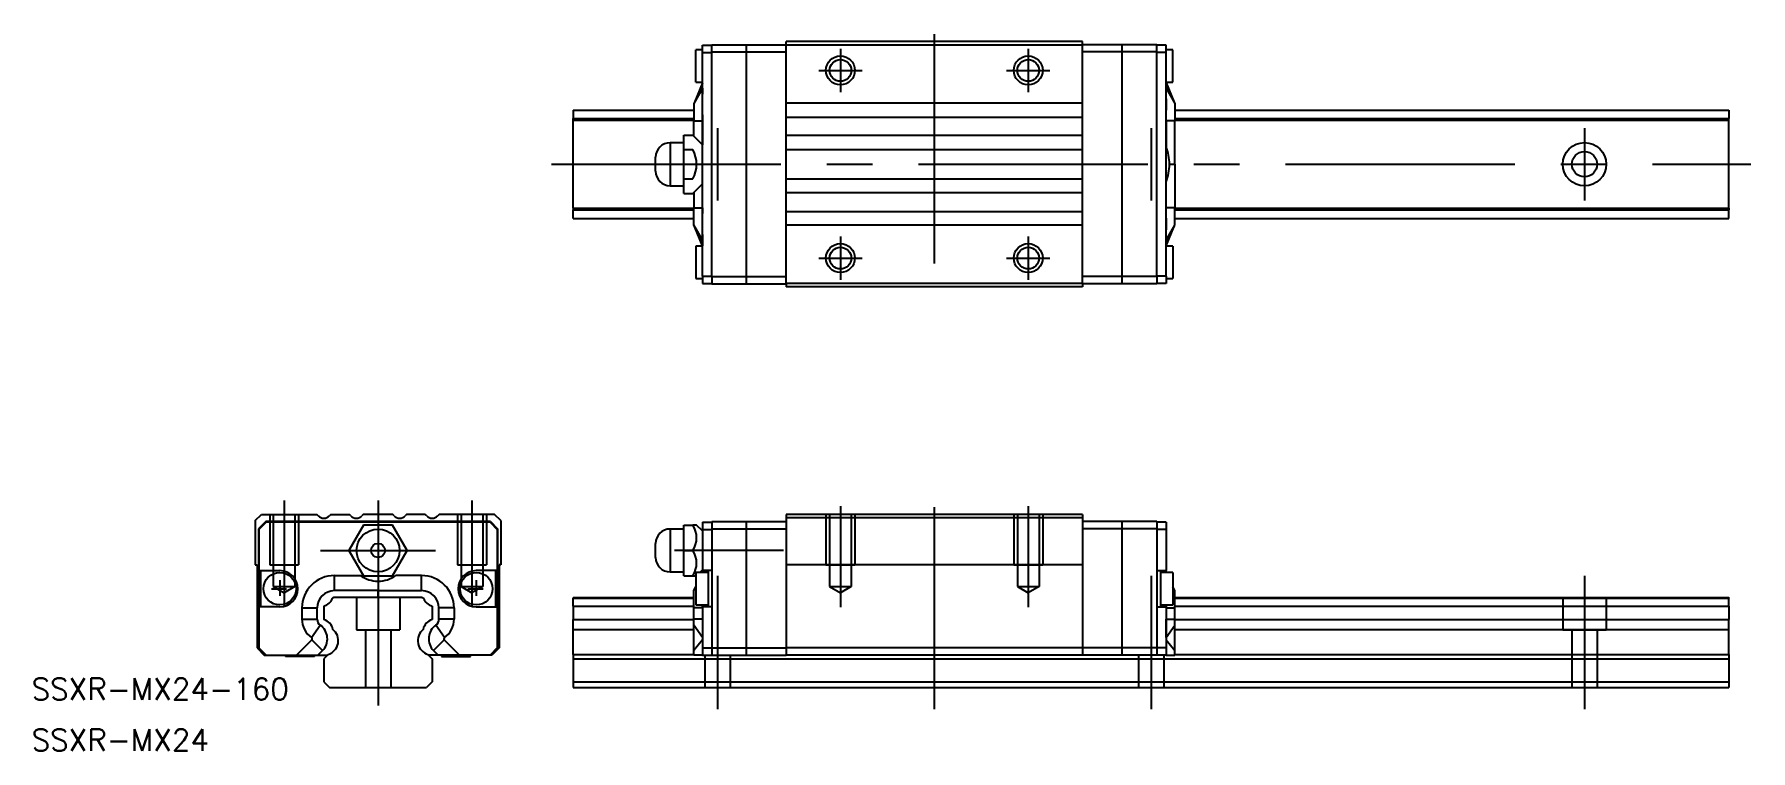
# Model space of a CAD drawing. Extents: x -48 to 190, y -9 to 91.
import ezdxf

# ---------------------------------------------------------------- set-up
doc = ezdxf.new("R2010")
doc.units = 0
doc.linetypes.add('CENTER', pattern=[50.8, 31.75, -6.35, 6.35, -6.35])
doc.linetypes.add('DASHED', pattern=[19.05, 12.7, -6.35])
doc.layers.get('0').update_dxf_attribs({"linetype": 'CONTINUOUS'})
doc.layers.add('CENTER', color=1, linetype='CENTER')
doc.styles.get("Standard").update_dxf_attribs({"font": 'txt.shx', "height": 3, "bigfont": 'bigfont.shx'})

msp = doc.modelspace()

# ---------------------------------------------------------------- linework, layer by layer
at = {"color": 7, "linetype": 'CONTINUOUS'}
for p, q in [((44, 83.85), (44, 88.35)), ((44.9, 88.35), (44, 88.35)), ((44.9, 89), (46.2, 89)), ((44.9, 88), (44.9, 89)), ((44.9, 57), (44.9, 88)), ((44.9, 88), (46.2, 88)), ((46.2, 89.05), (56.5, 89.05)), ((46.2, 88.05), (46.2, 89.05)), ((46.2, 88.05), (56.5, 88.05)), ((46.2, 83.15), (46.2, 88.05)), ((51, 55.95), (51, 89.05)), ((97.5, 89.5), (56.5, 89.5)), ((56.5, 89), (56.5, 89.5)), ((97.5, 89), (56.5, 89)), ((56.5, 56), (56.5, 89)), ((97.5, 89), (97.5, 89.5)), ((107.8, 89.05), (97.5, 89.05)), ((97.5, 56), (97.5, 89)), ((107.8, 88.05), (97.5, 88.05)), ((103, 55.95), (103, 89.05)), ((107.8, 88.05), (107.8, 89.05)), ((109.1, 89), (107.8, 89)), ((107.8, 56.95), (107.8, 88.05)), ((109.1, 88), (107.8, 88)), ((109.1, 88), (109.1, 89)), ((110, 88.35), (109.1, 88.35)), ((109.1, 57), (109.1, 88)), ((110, 83.85), (110, 88.35)), ((44.9, 83.79), (43.86, 81.21)), ((44.9, 83.79), (43.86, 81.21)), ((44, 83.85), (44.9, 83.85)), ((44.9, 83.79), (44.9, 83.79)), ((44.9, 83.03), (44.9, 83.79)), ((44.9, 83.03), (44.9, 83.79)), ((44.9, 83.79), (44.9, 83.79)), ((109.1, 83.85), (110, 83.85)), ((109.1, 83.79), (110.14, 81.21)), ((109.1, 83.79), (109.1, 83.79)), ((109.1, 83.03), (109.1, 83.79)), ((44.9, 83.03), (43.7, 80.93)), ((44.9, 83.03), (43.7, 80.93)), ((43.7, 80.93), (43.7, 78.53)), ((43.7, 80.93), (43.7, 78.53)), ((44.9, 83.03), (44.9, 83.03)), ((44.9, 83.03), (44.9, 83.03)), ((46.2, 81.97), (46.2, 83.15)), ((46.2, 81.97), (46.2, 83.15)), ((46.2, 56.95), (46.2, 81.97)), ((97.5, 80.96), (56.5, 80.96)), ((109.1, 83.03), (110.3, 80.93)), ((109.1, 83.03), (109.1, 83.03)), ((110.3, 80.93), (110.3, 78.53)), ((27, 80), (43.7, 80)), ((27, 80), (27, 78.82)), ((27, 78.82), (43.7, 78.82)), ((27, 78.6), (27, 78.82)), ((27, 78.6), (43.7, 78.6)), ((27, 66.4), (27, 78.6)), ((43.7, 76.4), (43.7, 78.53)), ((43.7, 76.4), (43.7, 78.53)), ((43.7, 78.53), (44.9, 78.53)), ((43.7, 78.53), (44.9, 78.53)), ((44.9, 78.53), (44.9, 78.53)), ((44.9, 78.53), (44.9, 78.53)), ((56.5, 79.04), (97.5, 79.04)), ((110.3, 78.53), (109.1, 78.53)), ((109.1, 78.53), (109.1, 78.53)), ((110.3, 80), (187, 80)), ((110.3, 78.82), (187, 78.82)), ((110.3, 78.6), (187, 78.6)), ((110.3, 72.5), (110.3, 78.53)), ((187, 80), (187, 78.82)), ((187, 78.6), (187, 78.82)), ((187, 66.4), (187, 78.6)), ((42.35, 74.52), (42.35, 76.54)), ((42.35, 76.54), (43.56, 76.54)), ((44.9, 75.2), (43.56, 76.54)), ((97.5, 76.46), (56.5, 76.46)), ((40.42, 75.47), (40.42, 69.53)), ((42.35, 75.47), (40.42, 75.47)), ((42.35, 70.48), (42.35, 74.52)), ((42.35, 74.52), (43.56, 74.52)), ((56.5, 74.54), (97.5, 74.54)), ((109.1, 74.95), (109.1, 74.95)), ((38.42, 71.53), (38.42, 73.47)), ((109.55, 72.5), (110.3, 72.5)), ((110.3, 72.5), (110.3, 66.47)), ((40.42, 69.53), (42.35, 69.53)), ((42.35, 68.46), (42.35, 70.48)), ((42.35, 70.48), (43.56, 70.48)), ((43.56, 68.46), (44.9, 69.8)), ((56.5, 70.46), (97.5, 70.46)), ((109.1, 70.05), (109.1, 70.05)), ((42.35, 68.46), (43.56, 68.46)), ((43.7, 68.6), (43.7, 66.47)), ((97.5, 68.54), (56.5, 68.54)), ((27, 66.4), (43.7, 66.4)), ((27, 66.4), (27, 66.18)), ((27, 66.18), (43.7, 66.18)), ((27, 65), (27, 66.18)), ((27, 65), (43.7, 65)), ((43.7, 64.07), (43.7, 66.47)), ((43.7, 66.47), (44.9, 66.47)), ((44.9, 66.47), (44.9, 66.47)), ((56.5, 65.96), (97.5, 65.96)), ((110.3, 66.47), (109.1, 66.47)), ((109.1, 66.47), (109.1, 66.47)), ((110.3, 64.07), (110.3, 66.47)), ((110.3, 66.4), (187, 66.4)), ((110.3, 66.18), (187, 66.18)), ((110.3, 65), (187, 65)), ((187, 66.4), (187, 66.18)), ((187, 65), (187, 66.18)), ((44.9, 61.97), (43.7, 64.07)), ((44.9, 61.21), (43.86, 63.79)), ((44.9, 61.97), (44.9, 61.21)), ((44.9, 61.97), (44.9, 61.97)), ((97.5, 64.04), (56.5, 64.04)), ((109.1, 61.97), (110.3, 64.07)), ((109.1, 61.21), (110.14, 63.79)), ((109.1, 61.97), (109.1, 61.21)), ((109.1, 61.97), (109.1, 61.97)), ((44, 61.15), (44, 56.65)), ((44.9, 61.15), (44, 61.15)), ((44.9, 61.21), (44.9, 61.21)), ((109.1, 61.21), (109.1, 61.21)), ((110, 61.15), (109.1, 61.15)), ((110, 61.15), (110, 56.65)), ((44, 56.65), (44.9, 56.65)), ((44.9, 57), (46.2, 57)), ((44.9, 57), (44.9, 56)), ((44.9, 56), (46.2, 56)), ((46.2, 56.95), (56.5, 56.95)), ((46.2, 56.95), (46.2, 55.95)), ((46.2, 55.95), (56.5, 55.95)), ((97.5, 56), (56.5, 56)), ((56.5, 56), (56.5, 55.5)), ((97.5, 55.5), (56.5, 55.5)), ((107.8, 56.95), (97.5, 56.95)), ((97.5, 56), (97.5, 55.5)), ((107.8, 55.95), (97.5, 55.95)), ((109.1, 57), (107.8, 57)), ((107.8, 56.95), (107.8, 55.95)), ((109.1, 56), (107.8, 56)), ((109.1, 57), (109.1, 56)), ((109.1, 56.65), (110, 56.65)), ((-17, 23.15), (-16.15, 24)), ((-16.15, 24), (-8.46, 24)), ((-6.54, 24), (-3.96, 24)), ((2.04, 24), (-2.04, 24)), ((6.54, 24), (3.96, 24)), ((16.14, 24), (8.46, 24)), ((17, 23.14), (16.14, 24)), ((97.5, 24), (56.5, 24)), ((56.5, 24), (56.5, 23.5)), ((97.5, 24), (97.5, 23.5)), ((-17, 23.15), (-17, 17)), ((-15.55, 23), (-16.55, 22)), ((-16.55, 22), (-16.55, 11.95)), ((-15.5, 22.9), (-16.5, 21.9)), ((-16.5, 21.9), (-16.5, 16.2)), ((-10.65, 23), (-15.55, 23)), ((15.5, 22.9), (-15.5, 22.9)), ((-10.65, 23), (-10.71, 22.9)), ((-9.47, 23), (-10.65, 23)), ((-9.47, 23), (-10.65, 23)), ((-9.53, 22.9), (-9.47, 23)), ((15.55, 23), (-9.47, 23)), ((-2.02, 22.5), (-4.04, 19)), ((2.02, 22.5), (-2.02, 22.5)), ((4.04, 19), (2.02, 22.5)), ((15.5, 22.9), (16.5, 21.9)), ((15.55, 23), (16.55, 22)), ((16.5, 21.9), (16.5, 16.2)), ((16.55, 22), (16.55, 5.5)), ((17, 23.14), (17, 17)), ((40.42, 21.97), (40.42, 19)), ((42.35, 21.97), (40.42, 21.97)), ((42.35, 19), (42.35, 22.5)), ((42.35, 22.5), (43.56, 22.5)), ((44.1, 22.5), (43.56, 22.5)), ((44.9, 21.7), (44.1, 22.5)), ((44.9, 22.9), (44.9, 21.9)), ((44.9, 22.9), (46.2, 22.9)), ((44.9, 21.9), (44.9, 16.2)), ((44.9, 21.9), (46.2, 21.9)), ((46.2, 23), (56.5, 23)), ((46.2, 23), (46.2, 22)), ((46.2, 22), (56.5, 22)), ((46.2, 22), (46.2, 5.5)), ((51, 4.5), (51, 23)), ((97.5, 23.5), (56.5, 23.5)), ((56.5, 23.5), (56.5, 17)), ((97.5, 23.5), (97.5, 17)), ((107.8, 23), (97.5, 23)), ((107.8, 22), (97.5, 22)), ((103, 4.5), (103, 23)), ((107.8, 23), (107.8, 22)), ((109.1, 22.9), (107.8, 22.9)), ((107.8, 22), (107.8, 5.5)), ((109.1, 21.9), (107.8, 21.9)), ((109.1, 22.9), (109.1, 21.9)), ((109.1, 21.9), (109.1, 16.2)), ((38.42, 19), (38.42, 19.97)), ((-17, 17), (-16.75, 17)), ((-16.75, 17), (-16.75, 5.5)), ((-4.04, 19), (-2.02, 15.5)), ((2.02, 15.5), (4.04, 19)), ((16.75, 17), (16.75, 5.5)), ((17, 17), (16.75, 17)), ((38.42, 18.03), (38.42, 19)), ((40.42, 19), (40.42, 16.03)), ((42.35, 15.5), (42.35, 19)), ((42.35, 19), (43.56, 19)), ((97.5, 17), (56.5, 17)), ((56.5, 17), (56.5, 5.5)), ((97.5, 17), (97.5, 5.5)), ((-16.5, 16.2), (-13.6, 16.2)), ((-16.25, 16.2), (-16.25, 11.2)), ((-6.03, 15.53), (-2.45, 15.53)), ((-6.03, 15.53), (-2.45, 15.53)), ((-6.03, 13.43), (-6.03, 15.53)), ((-6.03, 13.43), (-6.03, 15.53)), ((-2.45, 15.53), (-2.04, 15.53)), ((-2.02, 15.5), (2.02, 15.5)), ((0, 15.5), (0, 14.75)), ((0, 14.75), (0, 13.43)), ((0, 14.75), (0, 14.75)), ((0, 14.75), (0, 13.43)), ((6.03, 15.53), (2.45, 15.53)), ((6.03, 13.43), (6.03, 15.53)), ((16.5, 16.2), (13.6, 16.2)), ((16.25, 16.2), (16.25, 11.2)), ((40.42, 16.03), (42.35, 16.03)), ((42.35, 15.5), (43.56, 15.5)), ((43.56, 15.5), (44, 15.5)), ((44, 15.95), (44, 11.45)), ((45.7, 15.95), (44, 15.95)), ((44.55, 15.95), (44.9, 16.3)), ((46.2, 16.2), (44.9, 16.2)), ((44.9, 15.95), (44.9, 16.2)), ((45.7, 16.2), (45.7, 11.2)), ((107.8, 16.2), (109.1, 16.2)), ((108.3, 16.2), (108.3, 11.2)), ((110, 15.95), (108.3, 15.95)), ((109.1, 15.95), (109.1, 16.2)), ((110, 15.95), (110, 11.45)), ((-16.55, 11.95), (-16.55, 8.75)), ((-16.55, 8.75), (-16.55, 11.95)), ((-6.1, 12.5), (-6.32, 12.37)), ((6.1, 12.5), (-6.1, 12.5)), ((0, 13.43), (-6.03, 13.43)), ((0, 13.43), (-6.03, 13.43)), ((0, 13.43), (6.03, 13.43)), ((0, 12.5), (0, 13.43)), ((6.1, 12.5), (6.32, 12.37)), ((27, 12.5), (43.7, 12.5)), ((27, 12.5), (27, 12.37)), ((27, 12.37), (43.7, 12.37)), ((27, 11.29), (27, 12.37)), ((43.7, 13.43), (44, 13.96)), ((43.7, 11.03), (43.7, 13.43)), ((110.3, 13.43), (110, 13.96)), ((110.3, 11.03), (110.3, 13.43)), ((110.3, 12.5), (187, 12.5)), ((110.3, 12.37), (187, 12.37)), ((187, 12.5), (187, 12.37)), ((187, 11.29), (187, 12.37)), ((-16.5, 11.2), (-16.5, 5.5)), ((-13.6, 11.2), (-16.5, 11.2)), ((-10.53, 11.03), (-8.43, 11.03)), ((-10.53, 11.03), (-8.43, 11.03)), ((-10.53, 11.03), (-10.53, 9.47)), ((-10.53, 11.03), (-10.53, 9.47)), ((-8.43, 9.47), (-8.43, 11.03)), ((-8.43, 9.47), (-8.43, 11.03)), ((-7.5, 11.29), (-7.5, 9.42)), ((7.5, 11.29), (7.5, 9.42)), ((10.53, 11.03), (8.43, 11.03)), ((8.43, 9.47), (8.43, 11.03)), ((10.53, 11.03), (10.53, 9.47)), ((13.6, 11.2), (16.5, 11.2)), ((16.5, 11.2), (16.5, 5.5)), ((27, 11.29), (43.7, 11.29)), ((27, 11.29), (27, 9.42)), ((44.9, 11.03), (43.7, 11.03)), ((43.7, 9.47), (43.7, 11.03)), ((44, 11.45), (45.7, 11.45)), ((44.9, 11.2), (44.9, 11.45)), ((44.9, 11.45), (44.9, 11.24)), ((44.9, 11.24), (44.9, 11.03)), ((44.9, 11.2), (44.9, 5.5)), ((46.2, 11.2), (44.9, 11.2)), ((44.9, 11.03), (44.9, 11.03)), ((44.9, 11.03), (44.9, 9.47)), ((107.8, 11.2), (109.1, 11.2)), ((108.3, 11.45), (110, 11.45)), ((109.1, 11.2), (109.1, 11.45)), ((109.1, 11.45), (109.1, 11.24)), ((109.1, 11.24), (109.1, 11.03)), ((109.1, 11.2), (109.1, 5.5)), ((109.1, 11.03), (110.3, 11.03)), ((109.1, 11.03), (109.1, 11.03)), ((109.1, 11.03), (109.1, 9.47)), ((110.3, 11.29), (187, 11.29)), ((110.3, 9.47), (110.3, 11.03)), ((187, 11.29), (187, 9.42)), ((-16.55, 8.75), (-16.55, 5.5)), ((-16.5, 8.75), (-16.55, 8.75)), ((-10.53, 9.47), (-8.43, 9.47)), ((-10.53, 9.47), (-8.43, 9.47)), ((-9.2, 6.92), (-8, 8.65)), ((-9.2, 6.92), (-8, 8.65)), ((9.2, 6.92), (8, 8.65)), ((10.53, 9.47), (8.43, 9.47)), ((27, 9.42), (43.7, 9.42)), ((27, 8.07), (27, 9.42)), ((27, 8.07), (43.7, 8.07)), ((27, 4.59), (27, 8.07)), ((43.7, 8.65), (43.7, 9.47)), ((44.9, 9.47), (43.7, 9.47)), ((44.9, 6.92), (43.7, 8.65)), ((43.7, 5.13), (43.7, 8.65)), ((44.9, 9.47), (44.9, 9.47)), ((109.1, 9.47), (110.3, 9.47)), ((109.1, 9.47), (109.1, 9.47)), ((109.1, 6.92), (110.3, 8.65)), ((110.3, 8.65), (110.3, 9.47)), ((110.3, 9.42), (187, 9.42)), ((110.3, 5.13), (110.3, 8.65)), ((110.3, 8.07), (187, 8.07)), ((187, 8.07), (187, 9.42)), ((187, 4.59), (187, 8.07)), ((-16.75, 5.5), (-15.75, 4.5)), ((-16.55, 5.5), (-15.55, 4.5)), ((-16.5, 5.5), (-15.5, 4.5)), ((-9.17, 6.62), (-11.29, 4.5)), ((-9.17, 6.62), (-11.29, 4.5)), ((-9.17, 6.62), (-7.68, 5.13)), ((-9.17, 6.62), (-7.68, 5.13)), ((-8.32, 4.5), (-7.68, 5.13)), ((-8.32, 4.5), (-7.68, 5.13)), ((9.17, 6.62), (7.68, 5.13)), ((8.32, 4.5), (7.68, 5.13)), ((9.17, 6.62), (11.29, 4.5)), ((16.5, 5.5), (15.5, 4.5)), ((16.55, 5.5), (15.55, 4.5)), ((16.75, 5.5), (15.75, 4.5)), ((44.9, 6.62), (43.7, 5.13)), ((43.7, 4.5), (43.7, 5.13)), ((44.9, 6.92), (44.9, 6.92)), ((44.9, 6.62), (44.9, 4.5)), ((44.9, 6.62), (44.9, 6.62)), ((44.9, 5.5), (44.9, 4.5)), ((44.9, 5.5), (46.2, 5.5)), ((46.2, 5.5), (46.2, 4.5)), ((46.2, 5.5), (56.5, 5.5)), ((56.5, 5.5), (56.5, 4.5)), ((97.5, 5.5), (56.5, 5.5)), ((97.5, 5.5), (97.5, 4.5)), ((107.8, 5.5), (97.5, 5.5)), ((107.8, 5.5), (107.8, 4.5)), ((109.1, 5.5), (107.8, 5.5)), ((109.1, 6.92), (109.1, 6.92)), ((109.1, 6.62), (109.1, 4.5)), ((109.1, 6.62), (110.3, 5.13)), ((109.1, 6.62), (109.1, 6.62)), ((109.1, 5.5), (109.1, 4.5)), ((110.3, 4.5), (110.3, 5.13)), ((-15.75, 4.5), (-15.55, 4.5)), ((-15.55, 4.5), (-15.5, 4.5)), ((-15.5, 4.5), (-11.29, 4.5)), ((-12.8, 4.5), (-12.8, 4.3)), ((-8.8, 4.3), (-12.8, 4.3)), ((-11.29, 4.5), (-8.32, 4.5)), ((-11.29, 4.5), (-8.32, 4.5)), ((-8.8, 4.3), (-8.8, 4.5)), ((-8.32, 4.5), (-7, 4.5)), ((-8.32, 4.5), (-7, 4.5)), ((-6.91, 4.59), (-7.5, 4)), ((-7.5, 4), (-7.5, 0.8)), ((6.91, 4.59), (7.5, 4)), ((8.32, 4.5), (7, 4.5)), ((7.5, 4), (7.5, 0.8)), ((11.29, 4.5), (8.32, 4.5)), ((8.8, 4.5), (8.8, 4.3)), ((8.8, 4.3), (12.8, 4.3)), ((15.5, 4.5), (11.29, 4.5)), ((12.8, 4.3), (12.8, 4.5)), ((15.55, 4.5), (15.5, 4.5)), ((15.75, 4.5), (15.55, 4.5)), ((27, 4.59), (43.7, 4.59)), ((27, 4.59), (27, 4)), ((27, 4), (187, 4)), ((27, 4), (27, 0.8)), ((44.9, 4.5), (43.7, 4.5)), ((44.9, 4.5), (46.2, 4.5)), ((44.9, 4.5), (44.9, 4.5)), ((46.2, 4.5), (56.5, 4.5)), ((97.5, 4.5), (56.5, 4.5)), ((107.8, 4.5), (97.5, 4.5)), ((109.1, 4.5), (107.8, 4.5)), ((109.1, 4.5), (110.3, 4.5)), ((109.1, 4.5), (109.1, 4.5)), ((110.3, 4.59), (187, 4.59)), ((187, 4.59), (187, 4)), ((187, 4), (187, 0.8)), ((-7.5, 0.8), (-6.7, 0)), ((-6.7, 0), (6.7, 0)), ((7.5, 0.8), (6.7, 0)), ((27, 0.8), (187, 0.8)), ((27, 0.8), (27, 0)), ((27, 0), (187, 0)), ((187, 0.8), (187, 0))]:
    msp.add_line(p, q, dxfattribs=at)
at = {"color": 3, "linetype": 'DASHED'}
for p, q in [((-15, 24), (-15, 17)), ((-14.5, 24), (-14.5, 14)), ((-11.5, 24), (-11.5, 14)), ((-11, 24), (-11, 17)), ((11, 24), (11, 17)), ((11.5, 24), (11.5, 14)), ((14.5, 24), (14.5, 14)), ((15, 24), (15, 17)), ((62, 24), (62, 17)), ((62.5, 24), (62.5, 14)), ((65.5, 24), (65.5, 14)), ((66, 24), (66, 17)), ((88, 24), (88, 17)), ((88.5, 24), (88.5, 14)), ((91.5, 24), (91.5, 14)), ((92, 24), (92, 17)), ((-15, 17), (-11, 17)), ((11, 17), (15, 17)), ((62, 17), (66, 17)), ((88, 17), (92, 17)), ((-14.5, 14), (-11.5, 14)), ((-14.5, 14), (-13, 13.13)), ((-11.5, 14), (-13, 13.13)), ((-3, 12.5), (-3, 8)), ((3, 12.5), (3, 8)), ((11.5, 14), (13, 13.13)), ((11.5, 14), (14.5, 14)), ((14.5, 14), (13, 13.13)), ((62.5, 14), (65.5, 14)), ((62.5, 14), (64, 13.13)), ((65.5, 14), (64, 13.13)), ((88.5, 14), (91.5, 14)), ((88.5, 14), (90, 13.13)), ((91.5, 14), (90, 13.13)), ((164, 12.5), (164, 8)), ((170, 12.5), (170, 8)), ((-3, 8), (3, 8)), ((-1.75, 8), (-1.75, 0)), ((1.75, 8), (1.75, 0)), ((164, 8), (170, 8)), ((165.25, 8), (165.25, 0)), ((168.75, 8), (168.75, 0)), ((45.25, 4.5), (45.25, 0)), ((48.75, 4.5), (48.75, 0)), ((105.25, 4.5), (105.25, 0)), ((108.75, 4.5), (108.75, 0))]:
    msp.add_line(p, q, dxfattribs=at)
at = {"color": 7, "linetype": 'CONTINUOUS'}
for points in [[(44.9, 78.53, 0), (44.9, 76, 0), (44.9, 75.2, 0)], [(44.9, 78.53, 0), (44.9, 76, 0), (44.9, 75.2, 0)], [(109.1, 78.53, 0), (109.1, 76, 0), (109.1, 74.95, 0)], [(44.9, 66.47, 0), (44.9, 69, 0), (44.9, 69.8, 0)], [(109.1, 66.47, 0), (109.1, 69, 0), (109.1, 70.05, 0)]]:
    msp.add_polyline3d(points, dxfattribs=at)
at = {"color": 3, "linetype": 'CONTINUOUS'}
for centre in [(64, 85.5), (90, 85.5), (64, 59.5), (90, 59.5)]:
    msp.add_circle(centre, 2, dxfattribs=at)
at = {"color": 7, "linetype": 'CONTINUOUS'}
for centre, radius in [((64, 85.5), 1.5), ((90, 85.5), 1.5), ((167, 72.5), 3), ((167, 72.5), 1.75), ((64, 59.5), 1.5), ((90, 59.5), 1.5), ((0, 19), 2.97), ((0, 19), 0.97), ((-13.6, 13.7), 2.25), ((13.6, 13.7), 2.25)]:
    msp.add_circle(centre, radius, dxfattribs=at)
for centre, radius, start, end in [((195.15, 80.78), 150.27, 179.1421, 180.8579), ((195.15, 80.78), 150.27, 179.1421, 180.8579), ((-41.15, 80.78), 150.27, 359.1421, 0.8579), ((40.42, 73.47), 2, 90, 180), ((40.06, 72.5), 4.04, 330.0046, 29.9954), ((102.91, 72.56), 6.63, 359.4557, 21.129), ((40.42, 71.53), 2, 180, 270), ((102.91, 72.44), 6.63, 338.871, 0.5443), ((195.15, 64.22), 150.27, 179.1421, 180.8579), ((-41.15, 64.22), 150.27, 359.1421, 0.8579), ((-9.42, 22.85), 1.5, 39.7918, 50.0555), ((-7.5, 24.45), 1, 219.7918, 320.2082), ((-5.58, 22.85), 1.5, 129.9445, 140.2082), ((-4.92, 22.85), 1.5, 39.7918, 50.0555), ((-3, 24.45), 1, 219.7918, 320.2082), ((-1.08, 22.85), 1.5, 129.9445, 140.2082), ((1.08, 22.85), 1.5, 39.7918, 50.0555), ((3, 24.45), 1, 219.7918, 320.2082), ((4.92, 22.85), 1.5, 129.9445, 140.2082), ((5.58, 22.85), 1.5, 39.7918, 50.0555), ((7.5, 24.45), 1, 219.7918, 320.2082), ((9.42, 22.85), 1.5, 129.9445, 140.2082), ((40.42, 19.97), 2, 90, 180), ((41, 20.75), 3.1, 325.6466, 34.3534), ((40.42, 18.03), 2, 180, 270), ((41, 17.25), 3.1, 325.6466, 34.3534), ((-13.6, 13.7), 2.5, 270, 90), ((-6.03, 11.03), 4.5, 90.0008, 179.9992), ((-6.03, 11.03), 4.5, 90.0008, 179.9992), ((0, 19), 4.25, 234.733, 270), ((0, 19), 4.25, 270, 305.267), ((6.03, 11.03), 4.5, 0.0008, 89.9992), ((13.6, 13.7), 2.5, 90, 270), ((-6.03, 11.03), 2.4, 90, 180), ((-6.03, 11.03), 2.4, 90, 180), ((-7.93, 12.93), 1.7, 284.651, 340.7738), ((6.03, 11.03), 2.4, 0, 90), ((7.93, 12.93), 1.7, 199.2262, 255.349), ((-7.43, 9.47), 3.1, 180.0008, 235.256), ((-7.43, 9.47), 3.1, 180.0008, 235.256), ((-7.43, 9.47), 1, 180, 235.2568), ((-7.43, 9.47), 1, 180, 235.2568), ((-9.31, 6.76), 2.3, 315, 55.2568), ((-9.31, 6.76), 2.3, 315, 55.2568), ((-7.93, 7.77), 1.7, 9.988, 75.349), ((-7.5, 6.5), 2, 287.1144, 51.5284), ((7.5, 6.5), 2, 128.4716, 252.8856), ((7.93, 7.77), 1.7, 104.651, 170.012), ((9.31, 6.76), 2.3, 124.7432, 225), ((7.43, 9.47), 1, 304.7432, 0), ((7.43, 9.47), 3.1, 304.744, 359.9992), ((181.94, 8.2), 137.04, 179.4675, 180.5325), ((-27.94, 8.2), 137.04, 359.4675, 0.5325), ((-9.31, 6.76), 0.2, 314.9999, 55.2571), ((9.31, 6.76), 0.2, 124.7429, 225.0001)]:
    msp.add_arc(centre, radius, start, end, dxfattribs=at)
at = {"layer": 'CENTER', "color": 1, "linetype": 'CENTER'}
for p, q in [((77, 90.5), (77, 54.5)), ((64, 88.5), (64, 82.5)), ((90, 88.5), (90, 82.5)), ((61, 85.5), (67, 85.5)), ((87, 85.5), (93, 85.5)), ((47, 77.5), (47, 67.5)), ((107, 77.5), (107, 67.5)), ((167, 77.5), (167, 67.5)), ((24, 72.5), (190, 72.5)), ((64, 62.5), (64, 56.5)), ((90, 62.5), (90, 56.5)), ((61, 59.5), (67, 59.5)), ((87, 59.5), (93, 59.5)), ((-13, 25.94), (-13, 11.13)), ((0, 25.94), (0, -2.49)), ((13, 25.94), (13, 11.13)), ((64, 25.13), (64, 11.13)), ((77, 25), (77, -3)), ((90, 25.13), (90, 11.13)), ((-7.97, 19), (7.97, 19)), ((56.14, 19), (41.03, 19)), ((-13.6, 14.9), (-13.6, 12.7)), ((13.6, 14.9), (13.6, 12.7)), ((47, 15.5), (47, -3)), ((107, 15.5), (107, -3)), ((167, 15.5), (167, -3)), ((-14.75, 13.7), (-12.65, 13.7)), ((12.45, 13.7), (14.55, 13.7))]:
    msp.add_line(p, q, dxfattribs=at)

# ---------------------------------------------------------------- texts
at = {"color": 7, "linetype": 'CONTINUOUS'}
for s, p in [('SSXR-MX24-160', (-47.96, -1.71)), ('SSXR-MX24', (-47.96, -8.74))]:
    msp.add_text(s, height=3, dxfattribs=at).set_placement(p)

doc.saveas('drawing.dxf')
